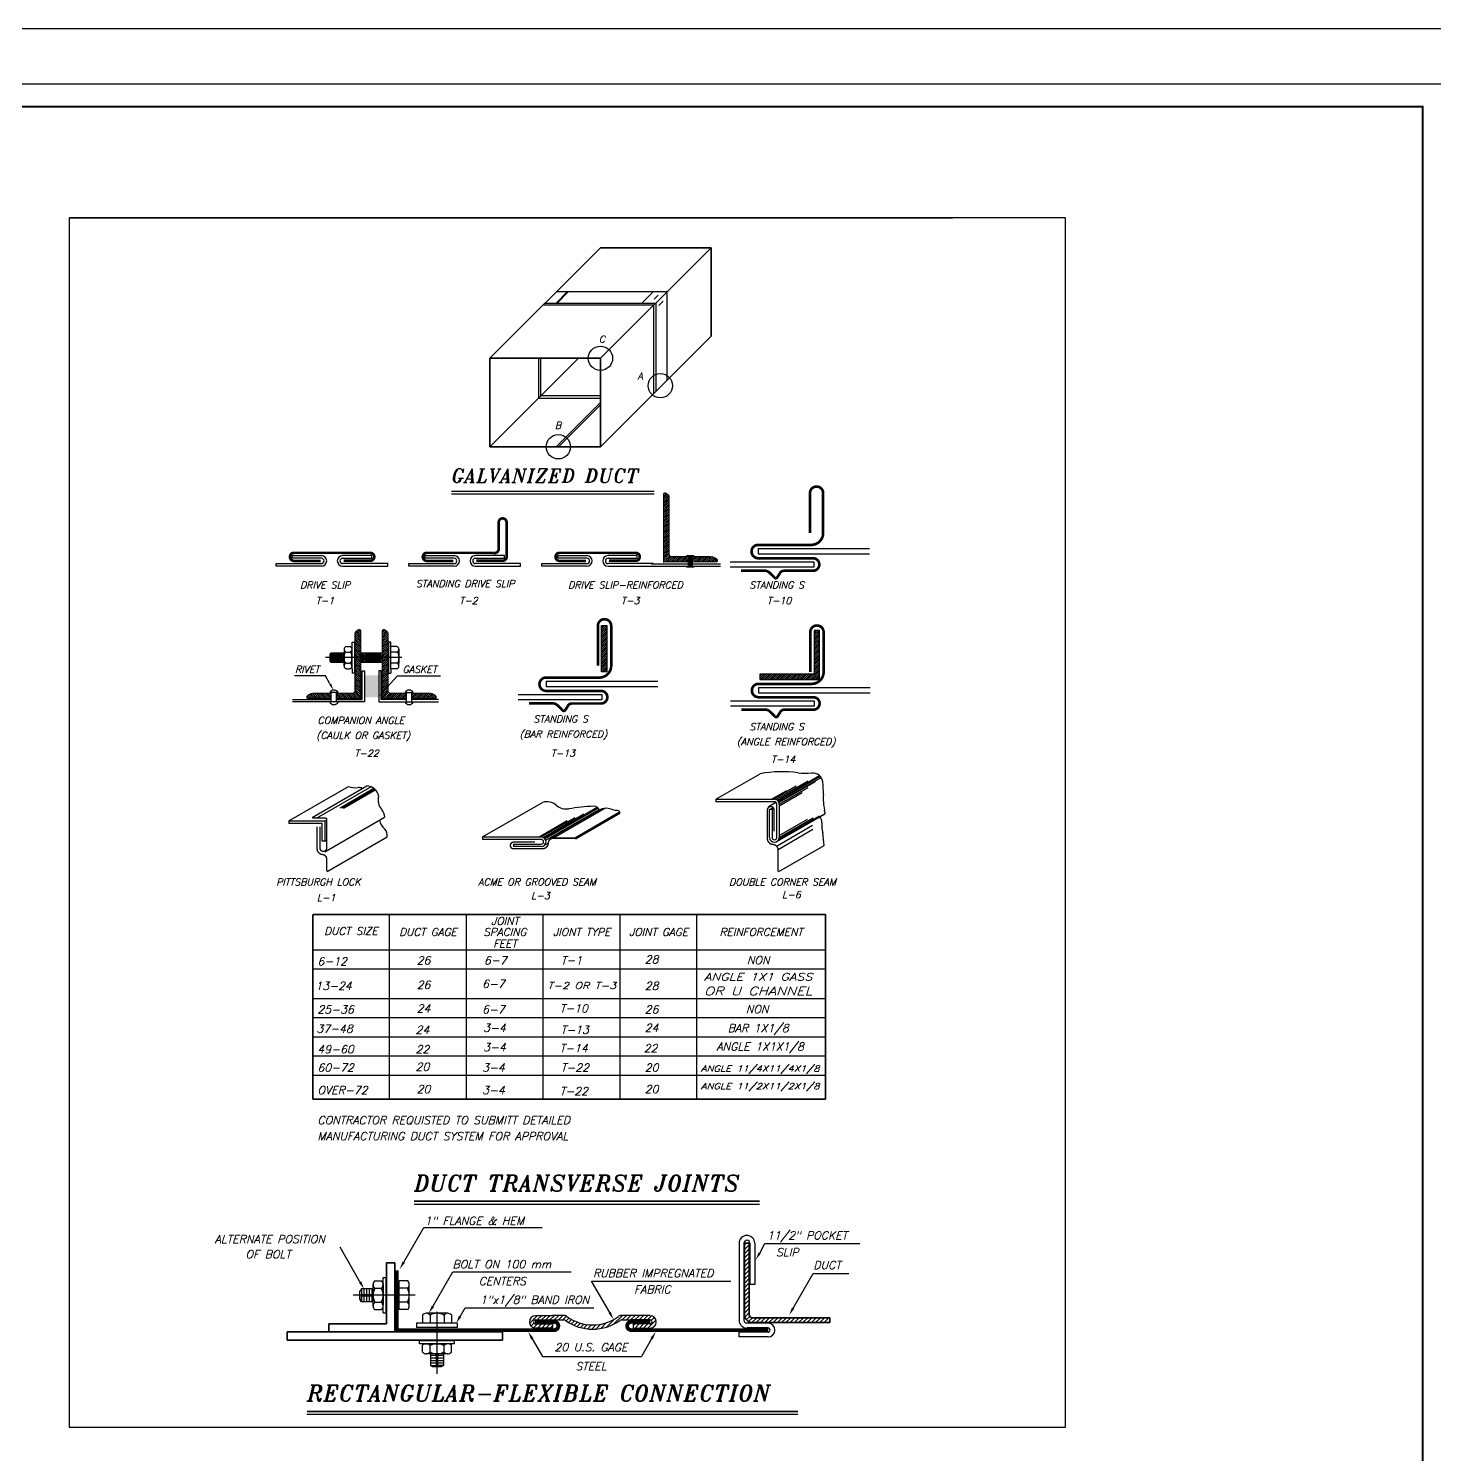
# Model space of a CAD drawing. Extents: x -730 to 2784, y 160 to 852.
# Drawn here: x -685.08 to -673.05, y 265.97 to 278.18 of the extents above; entities that cross this region are included whole.
import ezdxf
from ezdxf.enums import TextEntityAlignment as Align

# ---------------------------------------------------------------- set-up
doc = ezdxf.new("R2010")
doc.units = 0
doc.header["$MEASUREMENT"] = 0
doc.linetypes.add('CENTER', pattern=[50.8, 31.75, -6.35, 6.35, -6.35])
for name, color, linetype, lineweight in [('2', 2, 'Continuous', 25), ('3', 3, 'Continuous', 25), ('5', 5, 'Continuous', 35)]:
    doc.layers.add(name, color=color, linetype=linetype, lineweight=lineweight)
for name, color, linetype in [('CENTER', 1, 'CENTER'), ('fram', 252, 'Continuous'), ('LEADER', 4, 'Continuous'), ('M_HV_TABLE', 140, 'Continuous'), ('Text', 42, 'Continuous'), ('WALL', 4, 'Continuous')]:
    doc.layers.add(name, color=color, linetype=linetype)
doc.styles.add('ROMANC', font='italict.shx')

# ---------------------------------------------------------------- blocks, each defined once
blk = doc.blocks.new('*X235')
at = {"color": 0, "linetype": 'Continuous'}
for p, q in [((96.38, 55.28), (98.78, 57.68)), ((96.84, 54.41), (97.77, 55.35)), ((97.65, 53.9), (98.86, 55.11)), ((98.79, 56.36), (100.1, 57.68)), ((98.87, 53.8), (100.19, 55.11)), ((100.12, 56.36), (101.43, 57.68)), ((100.2, 53.8), (101.51, 55.11)), ((101.44, 56.36), (102.76, 57.68)), ((101.52, 53.8), (102.84, 55.11)), ((102.77, 56.36), (104.08, 57.68)), ((102.85, 53.8), (103.54, 54.48)), ((104.09, 56.36), (105.41, 57.68)), ((105.42, 56.36), (106.73, 57.68)), ((106.75, 56.36), (107.94, 57.56)), ((107.79, 56.08), (108.72, 57.01)), ((108.59, 55.56), (109.55, 56.51)), ((109.45, 55.09), (110.42, 56.06)), ((110.35, 54.67), (111.35, 55.67)), ((111.31, 54.3), (112.34, 55.33)), ((112.32, 53.99), (113.4, 55.07)), ((113.4, 53.74), (114.54, 54.88)), ((114.56, 53.57), (115.78, 54.79)), ((115.81, 53.49), (117.14, 54.83)), ((117.16, 53.52), (118.67, 55.03)), ((118.67, 53.71), (120.48, 55.51)), ((120.42, 54.13), (122.93, 56.63)), ((122.6, 54.99), (125.3, 57.68)), ((125.31, 56.36), (126.62, 57.68)), ((126.63, 56.36), (127.95, 57.68)), ((127.96, 56.36), (129.27, 57.68)), ((128.72, 54.47), (129.36, 55.11)), ((129.28, 56.36), (130.6, 57.68)), ((129.37, 53.8), (130.68, 55.11)), ((130.61, 56.36), (131.92, 57.68)), ((130.69, 53.8), (132.01, 55.11)), ((131.94, 56.36), (133.25, 57.68)), ((132.02, 53.8), (133.33, 55.11)), ((133.26, 56.36), (134.51, 57.61)), ((133.34, 53.8), (135.85, 56.3)), ((134.42, 56.2), (135.35, 57.13)), ((134.89, 54.01), (135.72, 54.84))]:
    blk.add_line(p, q, dxfattribs=at)
blk = doc.blocks.new('*X236')
at = {"color": 0, "linetype": 'Continuous'}
for p, q in [((151.28, 79.69), (151.88, 80.29)), ((151.28, 78.36), (152.78, 79.86)), ((151.28, 77.04), (152.78, 78.54)), ((151.28, 75.71), (152.78, 77.21)), ((151.28, 74.39), (152.78, 75.89)), ((151.28, 73.06), (152.78, 74.56)), ((151.28, 71.74), (152.78, 73.24)), ((151.28, 70.41), (152.78, 71.91)), ((151.28, 69.08), (152.78, 70.58)), ((151.28, 67.76), (152.78, 69.26)), ((151.28, 66.43), (152.78, 67.93)), ((151.28, 65.11), (152.78, 66.61)), ((151.28, 63.78), (152.78, 65.28)), ((151.28, 62.45), (152.78, 63.95)), ((151.28, 61.13), (152.78, 62.63)), ((151.28, 59.8), (152.78, 61.3)), ((151.28, 58.48), (152.78, 59.98)), ((151.39, 57.26), (152.78, 58.65)), ((151.86, 56.4), (152.93, 57.47)), ((152.6, 55.81), (153.82, 57.03)), ((153.64, 55.53), (155.14, 57.03)), ((154.97, 55.53), (156.47, 57.03)), ((156.29, 55.53), (157.79, 57.03)), ((157.62, 55.53), (159.12, 57.03)), ((158.94, 55.53), (160.44, 57.03)), ((160.27, 55.53), (161.77, 57.03)), ((161.6, 55.53), (163.1, 57.03)), ((162.92, 55.53), (164.42, 57.03)), ((164.25, 55.53), (165.75, 57.03)), ((165.57, 55.53), (167.07, 57.03)), ((166.9, 55.53), (168.4, 57.03)), ((168.23, 55.53), (169.73, 57.03)), ((169.55, 55.53), (171.05, 57.03)), ((170.88, 55.53), (172.38, 57.03)), ((172.2, 55.53), (173.7, 57.03)), ((173.53, 55.53), (175.03, 57.03)), ((174.85, 55.53), (176.35, 57.03)), ((176.18, 55.53), (177.68, 57.03)), ((177.51, 55.53), (177.93, 55.95))]:
    blk.add_line(p, q, dxfattribs=at)
blk = doc.blocks.new('*X232')
at = {"color": 0}
for p, q in [((297.7, 153.450217), (299.90987, 155.660087)), ((297.7, 152.036003), (300.758398, 155.094401)), ((297.7, 150.62179), (301.514689, 154.436478)), ((297.7, 149.207576), (301.999473, 153.507049)), ((297.7, 147.793362), (302.1, 152.193362)), ((297.7, 146.379149), (302.1, 150.779149)), ((297.701753, 154.866184), (298.883816, 156.048247)), ((297.7, 144.964935), (302.1, 149.364935)), ((297.7, 143.550722), (302.1, 147.950722)), ((297.7, 142.136508), (302.1, 146.536508)), ((297.7, 140.722295), (302.1, 145.122295)), ((297.7, 139.308081), (302.1, 143.708081)), ((297.7, 137.893867), (302.1, 142.293867)), ((297.7, 136.479654), (302.1, 140.879654)), ((297.7, 135.06544), (302.1, 139.46544)), ((297.7, 133.651227), (302.1, 138.051227)), ((297.7, 132.237013), (302.1, 136.637013)), ((297.7, 130.8228), (302.1, 135.2228)), ((297.7, 129.408586), (302.1, 133.808586)), ((297.7, 127.994373), (302.1, 132.394373)), ((297.7, 126.580159), (302.1, 130.980159)), ((297.7, 125.165945), (302.1, 129.565945)), ((297.7, 123.751732), (302.1, 128.151732)), ((297.7, 122.337518), (302.1, 126.737518)), ((297.7, 120.923305), (302.1, 125.323305)), ((297.7, 119.509091), (302.1, 123.909091)), ((297.7, 118.094878), (302.1, 122.494878)), ((297.7, 116.680664), (302.1, 121.080664)), ((297.7, 115.26645), (302.1, 119.66645)), ((297.7, 113.852237), (302.1, 118.252237)), ((297.7, 112.438023), (302.1, 116.838023)), ((297.7, 111.02381), (302.1, 115.42381)), ((297.7, 109.609596), (302.1, 114.009596)), ((297.7, 108.195383), (302.1, 112.595383)), ((297.7, 106.781169), (302.1, 111.181169)), ((297.7, 105.366956), (302.112227, 109.779183)), ((297.7, 103.952742), (302.520456, 108.773198)), ((299.161472, 104), (303.319889, 108.158417)), ((300.575685, 104), (304.575685, 108)), ((301.989899, 104), (305.989899, 108)), ((303.404112, 104), (307.404112, 108)), ((304.818326, 104), (308.818326, 108)), ((306.232539, 104), (310.232539, 108)), ((307.646753, 104), (311.646753, 108)), ((309.060967, 104), (313.060967, 108)), ((310.47518, 104), (314.47518, 108)), ((311.889394, 104), (315.389394, 107.5)), ((320, 106.453752), (321.546248, 108)), ((320, 105.039539), (322.960461, 108)), ((320.374675, 104), (324.374675, 108)), ((321.788889, 104), (325.788889, 108)), ((323.203102, 104), (327.203102, 108)), ((324.617316, 104), (328.617316, 108)), ((326.031529, 104), (330.031529, 108)), ((327.445743, 104), (331.445743, 108)), ((328.859956, 104), (332.859956, 108)), ((330.27417, 104), (334.191531, 107.917361)), ((331.688384, 104), (335.335217, 107.646833)), ((313.303607, 104), (316, 106.696393)), ((314.717821, 104), (316, 105.282179)), ((333.102597, 104), (336.338895, 107.236298)), ((334.516811, 104), (337.227323, 106.710512)), ((335.931024, 104), (338.012754, 106.08173)), ((337.329667, 103.984429), (338.462345, 105.117108))]:
    blk.add_line(p, q, dxfattribs=at)
blk = doc.blocks.new('*X234')
at = {"color": 0}
for p, q in [((325, 87.412122), (325.587878, 88)), ((325, 85.997908), (327.002092, 88)), ((325, 84.583694), (328.416306, 88)), ((325, 83.169481), (329, 87.169481)), ((325, 81.755267), (329, 85.755267)), ((325, 80.341054), (329, 84.341054)), ((325, 78.92684), (329, 82.92684)), ((325, 77.512627), (329, 81.512627)), ((325, 76.098413), (329, 80.098413)), ((325, 74.684199), (329, 78.684199)), ((325, 73.269986), (329, 77.269986)), ((325, 71.855772), (329, 75.855772)), ((325, 70.441559), (329, 74.441559)), ((325, 69.027345), (329, 73.027345)), ((325, 67.613132), (329, 71.613132)), ((325, 66.198918), (329, 70.198918)), ((325, 64.784705), (329, 68.784705)), ((325, 63.370491), (329, 67.370491)), ((325, 61.956277), (329, 65.956277)), ((325, 60.542064), (329, 64.542064)), ((284, 52.068976), (286.931024, 55)), ((284, 53.483189), (285.516811, 55)), ((284, 54.897403), (284.102597, 55)), ((284.345238, 51), (288.345238, 55)), ((285.759451, 51), (289.759451, 55)), ((287.173665, 51), (291.173665, 55)), ((288.587878, 51), (292.587878, 55)), ((290.002092, 51), (294.002092, 55)), ((291.416306, 51), (295.416306, 55)), ((292.830519, 51), (296.830519, 55)), ((294.244733, 51), (298.244733, 55)), ((295.658946, 51), (299.658946, 55)), ((297.07316, 51), (301.07316, 55)), ((298.487373, 51), (302.487373, 55)), ((299.901587, 51), (303.901587, 55)), ((301.315801, 51), (305.315801, 55)), ((302.730014, 51), (306.730014, 55)), ((304.144228, 51), (308.144228, 55)), ((305.558441, 51), (309.558441, 55)), ((306.972655, 51), (310.972655, 55)), ((308.386868, 51), (312.386868, 55)), ((309.801082, 51), (313.801082, 55)), ((311.215295, 51), (315.215295, 55)), ((312.629509, 51), (316.629509, 55)), ((314.043723, 51), (318.043723, 55)), ((315.457936, 51), (319.457936, 55)), ((316.87215, 51), (320.87215, 55)), ((318.286363, 51), (322.286363, 55)), ((319.700577, 51), (323.700577, 55)), ((321.11479, 51), (329, 58.88521)), ((322.529004, 51), (329, 57.470996)), ((323.943218, 51), (329, 56.056782)), ((325, 59.12785), (329, 63.12785)), ((325, 57.713637), (329, 61.713637)), ((325, 56.299423), (329, 60.299423)), ((325.357431, 51), (329, 54.642569)), ((326.771645, 51), (329, 53.228355)), ((328.185858, 51), (329, 51.814142))]:
    blk.add_line(p, q, dxfattribs=at)
blk = doc.blocks.new('*X233')
at = {"color": 0}
for p, q in [((194.7, 84.391342), (197.308658, 87)), ((194.7, 85.805556), (195.894444, 87)), ((194.7, 82.977129), (198.7, 86.977129)), ((194.7, 81.562915), (198.7, 85.562915)), ((194.7, 80.148701), (198.7, 84.148701)), ((194.7, 78.734488), (198.7, 82.734488)), ((194.7, 77.320274), (198.7, 81.320274)), ((194.7, 75.906061), (198.7, 79.906061)), ((194.7, 74.491847), (198.7, 78.491847)), ((194.7, 73.077634), (198.7, 77.077634)), ((194.7, 71.66342), (198.7, 75.66342)), ((194.7, 70.249207), (198.7, 74.249207)), ((194.7, 68.834993), (198.7, 72.834993)), ((194.7, 67.420779), (198.7, 71.420779)), ((194.7, 66.006566), (198.7, 70.006566)), ((194.7, 64.592352), (198.7, 68.592352)), ((194.7, 63.178139), (198.7, 67.178139)), ((194.7, 61.763925), (198.7, 65.763925)), ((194.7, 60.349712), (198.7, 64.349712)), ((194.7, 58.935498), (198.7, 62.935498)), ((194.7, 57.521284), (198.7, 61.521284)), ((194.7, 56.107071), (198.7, 60.107071)), ((194.7, 54.692857), (198.7, 58.692857)), ((194.7, 53.278644), (198.7, 57.278644)), ((194.83557, 52), (198.7, 55.86443)), ((196.249783, 52), (198.7, 54.450217)), ((197.663997, 52), (198.7, 53.036003))]:
    blk.add_line(p, q, dxfattribs=at)

msp = doc.modelspace()

# ---------------------------------------------------------------- linework, layer by layer
at = {"color": 0}
for p, q in [((-684.738, 276.553), (-684.738, 266.199)), ((-684.738, 276.553), (-677.176, 276.553)), ((-684.738, 266.199), (-677.176, 266.199)), ((-683.047, 266.199), (-677.176, 266.199))]:
    msp.add_line(p, q, dxfattribs=at)
at = {"layer": '2', "color": 0}
for p, q in [((-680.663, 275.825), (-679.716, 275.825)), ((-680.569, 275.825), (-680.474, 275.92)), ((-679.622, 275.92), (-680.569, 275.92)), ((-680.465, 275.92), (-680.56, 275.825)), ((-679.837, 275.825), (-679.743, 275.919)), ((-679.731, 275.858), (-679.696, 275.893)), ((-679.716, 275.825), (-679.716, 275.068)), ((-679.69, 275.805), (-679.654, 275.84)), ((-679.622, 275.92), (-679.622, 275.162)), ((-679.735, 275.806), (-680.682, 275.806)), ((-679.735, 275.806), (-679.735, 275.049)), ((-680.72, 275.352), (-680.72, 275.011)), ((-680.701, 275.03), (-680.701, 275.352)), ((-680.72, 275.011), (-680.19, 275.011)), ((-680.19, 275.03), (-680.701, 275.03)), ((-680.569, 274.594), (-680.19, 274.973)), ((-680.19, 274.954), (-680.55, 274.594)), ((-682.316, 272.883), (-682.316, 272.921)), ((-682.316, 272.921), (-682.296, 272.921)), ((-682.316, 272.694), (-682.316, 272.883)), ((-682.296, 272.921), (-682.296, 272.656)), ((-682.003, 272.921), (-682.003, 272.656)), ((-681.983, 272.921), (-682.003, 272.921)), ((-681.983, 272.883), (-681.983, 272.921)), ((-681.983, 272.694), (-681.983, 272.883)), ((-682.492, 272.827), (-682.492, 272.751)), ((-682.487, 272.806), (-682.487, 272.768)), ((-682.481, 272.827), (-682.481, 272.751)), ((-682.475, 272.806), (-682.475, 272.768)), ((-682.47, 272.827), (-682.47, 272.751)), ((-682.464, 272.806), (-682.464, 272.768)), ((-682.458, 272.827), (-682.458, 272.751)), ((-682.453, 272.806), (-682.453, 272.768)), ((-682.447, 272.827), (-682.447, 272.751)), ((-682.441, 272.806), (-682.441, 272.768)), ((-682.435, 272.827), (-682.435, 272.751)), ((-682.43, 272.806), (-682.43, 272.768)), ((-682.424, 272.827), (-682.424, 272.751)), ((-682.418, 272.806), (-682.418, 272.768)), ((-682.413, 272.827), (-682.413, 272.751)), ((-682.407, 272.806), (-682.407, 272.768)), ((-682.401, 272.827), (-682.401, 272.751)), ((-682.396, 272.806), (-682.396, 272.768)), ((-682.39, 272.827), (-682.39, 272.751)), ((-682.231, 272.827), (-682.231, 272.751)), ((-682.225, 272.806), (-682.225, 272.768)), ((-682.22, 272.827), (-682.22, 272.751)), ((-682.214, 272.806), (-682.214, 272.768)), ((-682.208, 272.827), (-682.208, 272.751)), ((-682.203, 272.806), (-682.203, 272.768)), ((-682.197, 272.827), (-682.197, 272.751)), ((-682.191, 272.806), (-682.191, 272.768)), ((-682.186, 272.827), (-682.186, 272.751)), ((-682.18, 272.806), (-682.18, 272.768)), ((-682.174, 272.827), (-682.174, 272.751)), ((-682.168, 272.806), (-682.168, 272.768)), ((-682.163, 272.827), (-682.163, 272.751)), ((-682.157, 272.806), (-682.157, 272.768)), ((-682.151, 272.827), (-682.151, 272.751)), ((-682.146, 272.806), (-682.146, 272.768)), ((-682.14, 272.827), (-682.14, 272.751)), ((-682.134, 272.806), (-682.134, 272.768)), ((-682.129, 272.827), (-682.129, 272.751)), ((-682.123, 272.806), (-682.123, 272.768)), ((-682.117, 272.827), (-682.117, 272.751)), ((-682.112, 272.806), (-682.112, 272.768)), ((-682.106, 272.827), (-682.106, 272.751)), ((-682.1, 272.806), (-682.1, 272.768)), ((-682.095, 272.827), (-682.095, 272.751)), ((-682.089, 272.806), (-682.089, 272.768)), ((-682.083, 272.827), (-682.083, 272.751)), ((-682.078, 272.806), (-682.078, 272.768)), ((-682.072, 272.827), (-682.072, 272.751)), ((-682.066, 272.806), (-682.066, 272.768)), ((-682.316, 272.694), (-682.316, 272.656)), ((-682.296, 272.656), (-682.316, 272.656)), ((-682.003, 272.656), (-681.983, 272.656)), ((-681.983, 272.694), (-681.983, 272.656)), ((-682.62, 271.415), (-682.155, 271.683)), ((-682.419, 271.504), (-682.131, 271.67)), ((-682.398, 271.502), (-682.121, 271.662)), ((-678.713, 271.576), (-678.516, 271.69)), ((-678.691, 271.575), (-678.413, 271.735)), ((-678.678, 271.569), (-678.315, 271.779)), ((-678.664, 271.553), (-678.301, 271.763)), ((-678.662, 271.547), (-678.35, 271.727)), ((-678.66, 271.534), (-678.413, 271.676)), ((-682.389, 271.5), (-682.117, 271.658)), ((-678.727, 271.576), (-678.594, 271.652)), ((-678.66, 271.521), (-678.463, 271.635)), ((-680.697, 271.254), (-680.407, 271.421)), ((-680.681, 271.25), (-680.332, 271.452)), ((-680.671, 271.244), (-680.217, 271.507)), ((-680.665, 271.238), (-680.21, 271.501)), ((-680.594, 271.243), (-680.15, 271.5)), ((-678.675, 271.217), (-678.267, 271.452)), ((-678.669, 271.223), (-678.267, 271.455)), ((-678.663, 271.233), (-678.314, 271.434)), ((-678.66, 271.249), (-678.369, 271.417)), ((-680.715, 271.254), (-680.474, 271.393)), ((-678.678, 271.178), (-678.374, 271.353)), ((-678.67, 271.146), (-678.371, 271.319)), ((-678.66, 271.267), (-678.419, 271.406)), ((-680.677, 271.176), (-680.637, 271.2)), ((-682.649, 270.288), (-678.265, 270.288)), ((-682.649, 270.124), (-678.265, 270.124)), ((-682.649, 269.871), (-678.265, 269.871)), ((-682.649, 269.707), (-678.265, 269.707)), ((-682.649, 269.542), (-678.265, 269.542)), ((-682.649, 269.378), (-678.265, 269.378)), ((-682.649, 269.213), (-678.265, 269.213)), ((-682.136, 267.237), (-682.136, 267.421)), ((-682.123, 267.452), (-682.064, 267.452)), ((-682.121, 267.389), (-682.066, 267.389)), ((-682.05, 267.179), (-682.05, 267.48)), ((-682.05, 267.48), (-682.025, 267.48)), ((-682.05, 267.43), (-682.05, 267.246)), ((-682.05, 267.428), (-682.05, 267.384)), ((-682.025, 267.179), (-682.025, 267.48)), ((-681.912, 267.206), (-681.912, 267.452)), ((-681.84, 267.452), (-681.912, 267.452)), ((-681.841, 267.389), (-681.912, 267.389)), ((-681.826, 267.237), (-681.826, 267.421)), ((-682.121, 267.269), (-682.066, 267.269)), ((-681.841, 267.269), (-681.912, 267.269)), ((-682.123, 267.206), (-682.064, 267.206)), ((-682.05, 267.179), (-682.025, 267.179)), ((-681.84, 267.206), (-681.912, 267.206)), ((-681.712, 267.161), (-681.712, 267.089)), ((-681.497, 267.175), (-681.681, 267.175)), ((-681.648, 267.159), (-681.648, 267.089)), ((-681.529, 267.159), (-681.529, 267.089)), ((-681.466, 267.161), (-681.466, 267.089)), ((-681.764, 267.089), (-681.764, 267.052)), ((-681.417, 267.089), (-681.764, 267.089)), ((-681.417, 267.052), (-681.764, 267.052)), ((-681.417, 267.089), (-681.417, 267.052)), ((-681.438, 266.939), (-681.739, 266.939)), ((-681.739, 266.914), (-681.739, 266.939)), ((-681.438, 266.914), (-681.739, 266.914)), ((-681.712, 266.842), (-681.712, 266.901)), ((-681.689, 266.914), (-681.505, 266.914)), ((-681.687, 266.914), (-681.644, 266.914)), ((-681.648, 266.844), (-681.648, 266.899)), ((-681.529, 266.844), (-681.529, 266.899)), ((-681.466, 266.842), (-681.466, 266.901)), ((-681.438, 266.914), (-681.438, 266.939)), ((-681.497, 266.828), (-681.681, 266.828))]:
    msp.add_line(p, q, dxfattribs=at)
at = {"layer": '2', "color": 0, "linetype": 'Continuous'}
for p, q in [((-682.236, 267.385), (-682.236, 267.274)), ((-682.214, 267.385), (-682.214, 267.274)), ((-682.192, 267.385), (-682.192, 267.274)), ((-682.17, 267.385), (-682.17, 267.274)), ((-682.148, 267.385), (-682.148, 267.274)), ((-682.225, 267.34), (-682.225, 267.319)), ((-682.203, 267.34), (-682.203, 267.319)), ((-682.181, 267.34), (-682.181, 267.319)), ((-682.159, 267.34), (-682.159, 267.319)), ((-682.137, 267.34), (-682.137, 267.319)), ((-681.644, 266.816), (-681.533, 266.816)), ((-681.644, 266.794), (-681.533, 266.794)), ((-681.599, 266.827), (-681.578, 266.827)), ((-681.599, 266.805), (-681.578, 266.805)), ((-681.599, 266.783), (-681.578, 266.783)), ((-681.644, 266.772), (-681.533, 266.772)), ((-681.644, 266.75), (-681.533, 266.75)), ((-681.644, 266.729), (-681.533, 266.729)), ((-681.599, 266.761), (-681.578, 266.761)), ((-681.599, 266.74), (-681.578, 266.74))]:
    msp.add_line(p, q, dxfattribs=at)
at = {"layer": '2', "color": 0}
for centre in [(-680.19, 275.352), (-679.677, 275.117), (-680.55, 274.594)]:
    msp.add_circle(centre, 0.104, dxfattribs=at)
for centre, radius, start, end in [((-678.701, 271.249), 0.0412, 180, 0), ((-682.095, 267.421), 0.0416, 132.4033, 231.1556), ((-682.013, 267.329), 0.123, 150.9017, 209.0983), ((-682.092, 267.421), 0.0416, 308.8444, 47.5967), ((-682.173, 267.329), 0.123, 330.9017, 29.0983), ((-681.868, 267.421), 0.0416, 308.8444, 47.5967), ((-681.949, 267.329), 0.123, 330.9017, 29.0983), ((-682.095, 267.237), 0.0416, 128.8444, 227.5967), ((-682.092, 267.237), 0.0416, 312.4033, 51.1556), ((-681.868, 267.237), 0.0416, 312.4033, 51.1556), ((-681.681, 267.133), 0.0416, 38.8444, 137.5967), ((-681.589, 267.052), 0.123, 60.9017, 119.0983), ((-681.497, 267.133), 0.0416, 42.4033, 141.1556), ((-681.681, 266.873), 0.0416, 38.8444, 137.5967), ((-681.589, 266.791), 0.123, 60.9017, 119.0983), ((-681.497, 266.873), 0.0416, 42.4033, 141.1556), ((-681.681, 266.87), 0.0416, 222.4033, 321.1556), ((-681.589, 266.951), 0.123, 240.9017, 299.0983), ((-681.497, 266.87), 0.0416, 218.8444, 317.5967)]:
    msp.add_arc(centre, radius, start, end, dxfattribs=at)
at = {"layer": '3', "color": 0}
for p, q in [((-682.828, 273.662), (-682.578, 273.662)), ((-682.828, 273.64), (-682.828, 273.662)), ((-682.578, 273.64), (-682.828, 273.64)), ((-682.147, 273.662), (-682.397, 273.662)), ((-682.397, 273.64), (-682.147, 273.64)), ((-682.147, 273.64), (-682.147, 273.662)), ((-681.692, 273.64), (-681.692, 273.662)), ((-681.692, 273.662), (-681.442, 273.662)), ((-681.442, 273.64), (-681.692, 273.64)), ((-681.011, 273.662), (-681.261, 273.662)), ((-681.261, 273.64), (-681.011, 273.64)), ((-681.011, 273.64), (-681.011, 273.662)), ((-680.556, 273.64), (-680.556, 273.662)), ((-680.556, 273.662), (-680.306, 273.662)), ((-680.306, 273.64), (-680.556, 273.64)), ((-679.875, 273.662), (-680.125, 273.662)), ((-680.125, 273.64), (-679.875, 273.64)), ((-679.875, 273.64), (-679.875, 273.662)), ((-678.84, 273.723), (-677.886, 273.723)), ((-678.84, 273.723), (-678.84, 273.678)), ((-678.84, 273.678), (-677.886, 273.678)), ((-682.965, 273.571), (-682.965, 273.594)), ((-682.965, 273.594), (-682.578, 273.594)), ((-682.578, 273.571), (-682.965, 273.571)), ((-682.01, 273.594), (-682.397, 273.594)), ((-682.397, 273.571), (-682.01, 273.571)), ((-682.01, 273.571), (-682.01, 273.594)), ((-681.829, 273.594), (-681.442, 273.594)), ((-681.829, 273.571), (-681.829, 273.594)), ((-681.442, 273.571), (-681.829, 273.571)), ((-680.874, 273.594), (-681.261, 273.594)), ((-681.261, 273.571), (-680.874, 273.571)), ((-680.874, 273.571), (-680.874, 273.594)), ((-680.693, 273.594), (-680.306, 273.594)), ((-680.693, 273.571), (-680.693, 273.594)), ((-680.306, 273.571), (-680.693, 273.571)), ((-679.738, 273.594), (-680.125, 273.594)), ((-680.125, 273.571), (-679.738, 273.571)), ((-679.753, 273.593), (-679.162, 273.593)), ((-679.162, 273.57), (-679.753, 273.57)), ((-679.079, 273.609), (-678.363, 273.609)), ((-678.363, 273.564), (-679.079, 273.564)), ((-678.363, 273.609), (-678.363, 273.564)), ((-680.181, 272.667), (-680.181, 273.064)), ((-680.181, 273.064), (-680.135, 273.064)), ((-680.135, 273.064), (-680.135, 272.667)), ((-678.315, 273.022), (-678.36, 273.022)), ((-678.36, 273.022), (-678.36, 272.647)), ((-678.315, 272.602), (-678.315, 273.022)), ((-682.362, 272.883), (-682.339, 272.883)), ((-681.937, 272.883), (-681.983, 272.883)), ((-682.498, 272.827), (-682.506, 272.819)), ((-682.506, 272.819), (-682.506, 272.758)), ((-682.506, 272.758), (-682.498, 272.751)), ((-682.498, 272.827), (-682.498, 272.751)), ((-682.384, 272.827), (-682.498, 272.827)), ((-682.384, 272.86), (-682.384, 272.789)), ((-682.384, 272.789), (-682.384, 272.836)), ((-682.384, 272.806), (-682.384, 272.768)), ((-682.384, 272.717), (-682.384, 272.789)), ((-682.384, 272.789), (-682.384, 272.741)), ((-682.362, 272.835), (-682.339, 272.835)), ((-682.317, 272.86), (-682.317, 272.789)), ((-682.317, 272.789), (-682.317, 272.836)), ((-682.317, 272.806), (-682.317, 272.768)), ((-682.317, 272.789), (-682.317, 272.741)), ((-682.317, 272.717), (-682.317, 272.789)), ((-682.061, 272.827), (-682.237, 272.827)), ((-681.937, 272.835), (-681.983, 272.835)), ((-681.915, 272.86), (-681.915, 272.789)), ((-681.915, 272.789), (-681.915, 272.836)), ((-681.915, 272.789), (-681.915, 272.741)), ((-681.915, 272.717), (-681.915, 272.789)), ((-682.498, 272.751), (-682.384, 272.751)), ((-682.362, 272.742), (-682.339, 272.742)), ((-682.362, 272.694), (-682.339, 272.694)), ((-682.239, 272.751), (-682.061, 272.751)), ((-682.229, 272.429), (-682.229, 272.675)), ((-682.229, 272.675), (-682.21, 272.675)), ((-682.21, 272.675), (-682.21, 272.41)), ((-682.068, 272.675), (-682.087, 272.675)), ((-682.087, 272.675), (-682.087, 272.41)), ((-682.068, 272.429), (-682.068, 272.675)), ((-681.937, 272.742), (-681.983, 272.742)), ((-681.937, 272.694), (-681.983, 272.694)), ((-680.135, 272.667), (-680.181, 272.667)), ((-678.826, 272.647), (-678.826, 272.602)), ((-678.36, 272.647), (-678.826, 272.647)), ((-680.655, 272.587), (-680.655, 272.542)), ((-680.655, 272.587), (-679.7, 272.587)), ((-680.655, 272.542), (-679.7, 272.542)), ((-678.837, 272.533), (-678.837, 272.488)), ((-678.837, 272.533), (-677.883, 272.533)), ((-678.826, 272.602), (-678.315, 272.602)), ((-682.826, 272.429), (-682.494, 272.429)), ((-682.494, 272.41), (-682.826, 272.41)), ((-682.436, 272.489), (-682.507, 272.489)), ((-682.436, 272.409), (-682.507, 272.409)), ((-682.494, 272.409), (-682.494, 272.489)), ((-682.449, 272.409), (-682.449, 272.489)), ((-682.449, 272.429), (-682.229, 272.429)), ((-682.21, 272.41), (-682.449, 272.41)), ((-682.087, 272.41), (-681.85, 272.41)), ((-681.85, 272.429), (-682.068, 272.429)), ((-681.863, 272.489), (-681.792, 272.489)), ((-681.863, 272.409), (-681.792, 272.409)), ((-681.85, 272.409), (-681.85, 272.489)), ((-681.805, 272.409), (-681.805, 272.489)), ((-681.576, 272.429), (-681.805, 272.429)), ((-681.805, 272.41), (-681.576, 272.41)), ((-680.893, 272.474), (-680.177, 272.474)), ((-680.177, 272.428), (-680.893, 272.428)), ((-680.177, 272.474), (-680.177, 272.428)), ((-679.076, 272.42), (-678.36, 272.42)), ((-678.837, 272.488), (-677.883, 272.488)), ((-678.36, 272.42), (-678.36, 272.374)), ((-678.36, 272.374), (-679.076, 272.374)), ((-679.203, 271.576), (-678.823, 271.795)), ((-682.857, 271.39), (-682.345, 271.685)), ((-682.657, 271.421), (-682.19, 271.69)), ((-678.672, 271.564), (-678.309, 271.773)), ((-681.199, 271.254), (-680.687, 271.549)), ((-679.203, 271.576), (-678.701, 271.576)), ((-679.203, 271.576), (-679.203, 271.576)), ((-679.203, 271.576), (-679.203, 271.554)), ((-678.701, 271.554), (-679.203, 271.554)), ((-678.751, 271.514), (-678.688, 271.55)), ((-682.549, 271.126), (-682.037, 271.422)), ((-680.658, 271.225), (-680.201, 271.489)), ((-680.626, 271.236), (-680.176, 271.496)), ((-680.405, 271.249), (-680.026, 271.468)), ((-680.405, 271.237), (-680.025, 271.457)), ((-678.742, 271.487), (-678.712, 271.504)), ((-678.742, 271.249), (-678.742, 271.487)), ((-678.721, 271.487), (-678.742, 271.487)), ((-678.721, 271.487), (-678.706, 271.495)), ((-678.721, 271.487), (-678.721, 271.249)), ((-678.681, 271.249), (-678.681, 271.535)), ((-678.66, 271.535), (-678.66, 271.249)), ((-682.857, 271.39), (-682.55, 271.39)), ((-682.857, 271.39), (-682.857, 271.368)), ((-682.571, 271.368), (-682.857, 271.368)), ((-682.571, 271.216), (-682.571, 271.368)), ((-682.55, 271.39), (-682.533, 271.399)), ((-682.55, 271.39), (-682.55, 271.216)), ((-682.55, 271.216), (-682.571, 271.216)), ((-682.55, 271.216), (-682.533, 271.225)), ((-682.55, 271.216), (-682.55, 271.216)), ((-682.55, 271.216), (-682.55, 271.216)), ((-682.529, 270.958), (-682.016, 271.254)), ((-681.199, 271.254), (-680.697, 271.254)), ((-681.199, 271.254), (-681.199, 271.232)), ((-680.697, 271.232), (-681.199, 271.232)), ((-680.935, 271.192), (-680.697, 271.192)), ((-680.935, 271.192), (-680.935, 271.171)), ((-680.697, 271.171), (-680.935, 271.171)), ((-678.664, 270.957), (-678.276, 271.181)), ((-681.995, 269.009), (-681.995, 270.59)), ((-681.337, 269.009), (-681.337, 270.59)), ((-680.679, 269.009), (-680.679, 270.59)), ((-680.022, 269.009), (-680.022, 270.59)), ((-679.364, 269.009), (-679.364, 270.59)), ((-679.004, 267.774), (-679.004, 267.116)), ((-678.963, 267.774), (-678.963, 267.116)), ((-678.911, 267.774), (-678.911, 267.42)), ((-678.87, 267.774), (-678.87, 267.42)), ((-680.745, 267.155), (-680.601, 267.155)), ((-679.766, 267.155), (-679.911, 267.155)), ((-680.745, 267.119), (-680.581, 267.119)), ((-680.745, 267.084), (-680.601, 267.084)), ((-680.601, 267.048), (-680.745, 267.048)), ((-680.601, 267.084), (-680.601, 267.048)), ((-679.766, 267.119), (-679.931, 267.119)), ((-679.911, 267.084), (-679.911, 267.048)), ((-679.766, 267.084), (-679.911, 267.084)), ((-679.911, 267.048), (-679.766, 267.048))]:
    msp.add_line(p, q, dxfattribs=at)
at = {"layer": '3', "color": 0, "linetype": 'Continuous'}
for p, q in [((-682.236, 267.385), (-682.248, 267.364)), ((-682.236, 267.385), (-682.236, 267.329)), ((-682.136, 267.385), (-682.236, 267.385)), ((-678.87, 267.42), (-678.911, 267.42)), ((-682.248, 267.295), (-682.248, 267.364)), ((-682.236, 267.274), (-682.248, 267.295)), ((-682.236, 267.274), (-682.236, 267.329)), ((-682.136, 267.274), (-682.236, 267.274)), ((-680.493, 267.155), (-680.601, 267.155)), ((-679.911, 267.155), (-680.019, 267.155)), ((-680.581, 267.119), (-680.504, 267.119)), ((-680.008, 267.119), (-679.931, 267.119)), ((-678.756, 267.09), (-678.937, 267.09)), ((-678.756, 267.049), (-678.937, 267.049)), ((-678.756, 267.013), (-679.004, 267.013)), ((-679.004, 266.972), (-679.004, 267.013)), ((-678.756, 266.972), (-679.004, 266.972)), ((-681.644, 266.828), (-681.644, 266.729)), ((-681.533, 266.828), (-681.533, 266.729)), ((-681.644, 266.729), (-681.589, 266.729)), ((-681.644, 266.729), (-681.623, 266.716)), ((-681.554, 266.716), (-681.623, 266.716)), ((-681.533, 266.729), (-681.589, 266.729)), ((-681.533, 266.729), (-681.554, 266.716))]:
    msp.add_line(p, q, dxfattribs=at)
at = {"layer": '3', "color": 0, "const_width": 0.0329}
for points in [[(-681.933, 267.544), (-681.933, 267.031), (-680.585, 267.031)], [(-680.749, 267.101), (-680.749, 267.101), (-680.585, 267.101)], [(-678.754, 267.031), (-679.927, 267.031)], [(-679.762, 267.102), (-679.762, 267.102), (-679.926, 267.102)]]:
    msp.add_lwpolyline(points, dxfattribs=at)
for points in [[(-680.586, 267.031, 1), (-680.586, 267.102)], [(-679.926, 267.031, -1), (-679.926, 267.102)]]:
    msp.add_lwpolyline(points, format="xyb", dxfattribs=at)
at = {"layer": '3', "color": 0}
for centre, radius, start, end in [((-682.578, 273.617), 0.0454, 270, 90), ((-682.578, 273.617), 0.0227, 270, 90), ((-682.397, 273.617), 0.0454, 90, 270), ((-682.397, 273.617), 0.0227, 90, 270), ((-681.442, 273.617), 0.0454, 270, 90), ((-681.442, 273.617), 0.0227, 270, 90), ((-681.261, 273.617), 0.0454, 90, 270), ((-681.261, 273.617), 0.0227, 90, 270), ((-680.306, 273.617), 0.0454, 270, 90), ((-680.306, 273.617), 0.0227, 270, 90), ((-680.125, 273.617), 0.0454, 90, 270), ((-680.125, 273.617), 0.0227, 90, 270), ((-682.362, 272.86), 0.0227, 90, 180), ((-682.339, 272.86), 0.0227, 0, 90), ((-681.937, 272.86), 0.0227, 0, 90), ((-682.312, 272.796), 0.0728, 145.3961, 186.0693), ((-682.312, 272.781), 0.0728, 173.9307, 214.6039), ((-682.362, 272.858), 0.0227, 180, 270), ((-682.339, 272.858), 0.0227, 270, 0), ((-682.389, 272.796), 0.0728, 353.9307, 34.6039), ((-682.389, 272.781), 0.0728, 325.3961, 6.0693), ((-681.937, 272.858), 0.0227, 270, 0), ((-681.987, 272.796), 0.0728, 353.9307, 34.6039), ((-681.987, 272.781), 0.0728, 325.3961, 6.0693), ((-682.362, 272.719), 0.0227, 90, 180), ((-682.362, 272.717), 0.0227, 180, 270), ((-682.339, 272.719), 0.0227, 0, 90), ((-682.339, 272.717), 0.0227, 270, 0), ((-681.937, 272.719), 0.0227, 0, 90), ((-681.937, 272.717), 0.0227, 270, 0), ((-682.471, 272.472), 0.0394, 25.8455, 154.1545), ((-682.471, 272.426), 0.0394, 205.8455, 334.1545), ((-681.827, 272.472), 0.0394, 25.8455, 154.1545), ((-681.827, 272.426), 0.0394, 205.8455, 334.1545), ((-678.634, 270.747), 1.065, 82.6633, 100.2179), ((-678.431, 272.326), 0.527, 262.6633, 275.3625), ((-678.374, 271.714), 0.0869, 6.7635, 95.3625), ((-682.28, 271.882), 0.207, 251.5824, 273.8856), ((-682.259, 271.586), 0.0897, 68.4951, 93.8856), ((-682.193, 271.585), 0.106, 8.2644, 88.4389), ((-679.151, 271.622), 0.869, 359.6004, 6.7635), ((-681.979, 271.568), 0.114, 163.6271, 222.8712), ((-680.649, 271.433), 0.122, 48.7327, 107.9501), ((-678.701, 271.535), 0.0412, 0, 90), ((-678.701, 271.535), 0.0199, 0, 90), ((-677.818, 271.578), 0.465, 175.2546, 191.6866), ((-682.133, 271.424), 0.0962, 358.4719, 42.8712), ((-680.483, 271.622), 0.129, 228.7327, 279.7851), ((-680.193, 269.938), 1.579, 92.07, 99.7851), ((-680.248, 271.463), 0.0534, 21.0192, 92.07), ((-680.144, 271.376), 0.123, 72.9617, 104.9327), ((-679.998, 271.853), 0.375, 252.9617, 262.4155), ((-680.052, 271.449), 0.0322, 36.1146, 82.4155), ((-680.099, 271.458), 0.0736, 359.1877, 8.0833), ((-678.363, 271.379), 0.068, 356.5646, 42.8206), ((-678.441, 271.433), 0.175, 6.1586, 16.6706), ((-681.949, 271.42), 0.133, 189.924, 228.8617), ((-682.08, 271.27), 0.0659, 345.7315, 48.8617), ((-678.011, 271.358), 0.285, 176.5646, 194.0716), ((-680.697, 271.212), 0.0412, 270, 90), ((-680.697, 271.212), 0.0199, 270, 90), ((-678.701, 271.249), 0.0199, 180, 0), ((-688.12, 270.173), 9.896, 5.8458, 6.4729)]:
    msp.add_arc(centre, radius, start, end, dxfattribs=at)
at = {"layer": '3', "color": 0, "linetype": 'Continuous'}
for centre, radius, start, end in [((-678.937, 267.774), 0.0671, 0, 180), ((-678.937, 267.774), 0.026, 0, 180), ((-680.745, 267.101), 0.0532, 90, 270), ((-680.493, 267.127), 0.0274, 53.1034, 90), ((-680.256, 267.443), 0.368, 233.1034, 306.8966), ((-680.019, 267.127), 0.0274, 90, 126.8966), ((-679.766, 267.101), 0.0532, 270, 90), ((-680.745, 267.101), 0.0172, 90, 270), ((-680.504, 267.091), 0.0274, 54.8034, 90), ((-680.256, 267.443), 0.404, 234.8034, 305.1966), ((-680.008, 267.091), 0.0274, 90, 125.1966), ((-679.766, 267.101), 0.0172, 270, 90), ((-678.937, 267.116), 0.0671, 180, 270), ((-678.937, 267.116), 0.026, 180, 270), ((-678.756, 267.031), 0.0589, 270, 90), ((-678.756, 267.031), 0.0178, 270, 90)]:
    msp.add_arc(centre, radius, start, end, dxfattribs=at)
at = {"layer": '5', "color": 0}
for p, q in [((-681.137, 275.352), (-680.19, 276.298)), ((-680.19, 276.298), (-679.243, 276.298)), ((-680.19, 275.352), (-679.243, 276.298)), ((-679.243, 275.541), (-679.243, 276.298)), ((-680.19, 274.594), (-679.243, 275.541)), ((-681.137, 274.594), (-680.379, 275.352)), ((-681.137, 275.352), (-681.137, 274.594)), ((-680.19, 275.352), (-681.137, 275.352)), ((-680.19, 274.594), (-680.19, 275.352)), ((-681.137, 274.594), (-680.19, 274.594)), ((-682.652, 269.009), (-682.652, 270.59)), ((-682.649, 270.59), (-678.265, 270.59)), ((-678.265, 270.59), (-678.265, 269.009)), ((-678.265, 269.009), (-682.652, 269.009)), ((-678.957, 267.774), (-678.957, 267.163)), ((-678.916, 267.774), (-678.916, 267.163)), ((-682.021, 267.607), (-681.982, 267.607)), ((-682.021, 267.086), (-682.021, 267.607)), ((-681.982, 267.607), (-681.949, 267.607)), ((-681.949, 267.607), (-681.949, 267.015)), ((-682.514, 267.086), (-682.021, 267.086)), ((-678.227, 267.137), (-678.227, 267.096)), ((-681.029, 267.015), (-682.87, 267.015)), ((-682.87, 267.015), (-682.87, 266.944)), ((-682.87, 266.944), (-681.029, 266.944)), ((-681.029, 266.944), (-681.029, 267.015))]:
    msp.add_line(p, q, dxfattribs=at)
at = {"layer": '5', "color": 0, "linetype": 'Continuous'}
for p, q in [((-678.916, 267.774), (-678.957, 267.774)), ((-682.514, 267.086), (-682.514, 267.015)), ((-678.227, 267.137), (-678.89, 267.137)), ((-678.227, 267.096), (-678.89, 267.096))]:
    msp.add_line(p, q, dxfattribs=at)
at = {"layer": '5', "color": 0}
for points, const_width in [([(-678.397, 273.856), (-678.397, 274.197, -1), (-678.284, 274.197), (-678.284, 273.856, -0.414214), (-678.386, 273.754), (-678.84, 273.754, 1), (-678.84, 273.64), (-678.371, 273.64, -1), (-678.371, 273.532)], 0.0227), ([(-679.651, 273.601), (-679.651, 274.185, -0.618034), (-679.628, 274.196, 5.027339)], 0.00909), ([(-679.601, 274.159), (-679.601, 273.676, 0.414214), (-679.578, 273.653), (-679.249, 273.653, -0.192582), (-679.192, 273.63, -0.739451), (-679.203, 273.608), (-679.65, 273.608)], 0.00909), ([(-679.628, 274.196), (-679.614, 274.187, -0.274216), (-679.601, 274.159)], 0.00909), ([(-680.993, 273.652), (-680.993, 273.947, 1), (-681.061, 273.947), (-681.061, 273.72, -0.5), (-681.106, 273.686), (-681.242, 273.686)], 0.0227), ([(-682.389, 273.618), (-682.16, 273.618, 1), (-682.16, 273.686), (-682.813, 273.686, 1), (-682.813, 273.617), (-682.585, 273.617)], 0.0227), ([(-681.22, 273.686), (-681.676, 273.686, 1), (-681.676, 273.617), (-681.449, 273.617)], 0.0227), ([(-681.253, 273.618), (-681.027, 273.618, 1)], 0.0227), ([(-681.027, 273.618, 0.414214), (-680.993, 273.652)], 0.0227), ([(-680.117, 273.618), (-679.888, 273.618, 1), (-679.888, 273.686), (-680.54, 273.686, 1), (-680.54, 273.617), (-680.313, 273.617)], 0.0227), ([(-678.371, 273.532), (-678.621, 273.532, 0.302776), (-678.655, 273.509), (-678.678, 273.475, -0.535184), (-678.701, 273.475), (-678.743, 273.516, 0.190718), (-678.784, 273.533), (-678.988, 273.533)], 0.0227), ([(-680.212, 272.72), (-680.212, 273.061, -1), (-680.098, 273.061), (-680.098, 272.72, -0.414214), (-680.2, 272.618), (-680.655, 272.618, 1), (-680.655, 272.504), (-680.185, 272.504, -1), (-680.185, 272.396)], 0.0227), ([(-682.264, 273.027), (-682.277, 273.018, 0.274216), (-682.291, 272.989)], 0.00909), ([(-682.241, 272.432), (-682.241, 273.015, 0.618034), (-682.264, 273.027, -5.027339)], 0.00909), ([(-682.058, 272.432), (-682.058, 273.015, -0.618034), (-682.036, 273.027, 5.027339)], 0.00909), ([(-682.036, 273.027), (-682.022, 273.018, -0.274216), (-682.008, 272.989)], 0.00909), ([(-678.394, 272.666), (-678.394, 273.007, -1), (-678.28, 273.007), (-678.28, 272.666, -0.414214), (-678.383, 272.564), (-678.837, 272.564, 1), (-678.837, 272.45), (-678.368, 272.45, -1), (-678.368, 272.343)], 0.0227), ([(-682.291, 272.989), (-682.291, 272.507, -0.414214), (-682.314, 272.484), (-682.449, 272.484, 0.192582)], 0.00909), ([(-682.008, 272.989), (-682.008, 272.507, 0.414214), (-681.986, 272.484), (-681.85, 272.484, -0.192582)], 0.00909), ([(-682.494, 272.484), (-682.643, 272.484, 0.192582), (-682.7, 272.461, 0.739451), (-682.688, 272.438), (-682.494, 272.438)], 0.00909), ([(-681.805, 272.484), (-681.656, 272.484, -0.192582), (-681.599, 272.461, -0.739451), (-681.611, 272.438), (-681.805, 272.438)], 0.00909), ([(-680.185, 272.396), (-680.435, 272.396, 0.302776), (-680.469, 272.374), (-680.492, 272.339, -0.535184), (-680.515, 272.339), (-680.557, 272.38, 0.190718), (-680.598, 272.397), (-680.802, 272.397)], 0.0227), ([(-678.368, 272.343), (-678.618, 272.343, 0.302776), (-678.652, 272.32), (-678.675, 272.286, -0.535184), (-678.697, 272.286), (-678.739, 272.327, 0.190718), (-678.78, 272.344), (-678.985, 272.344)], 0.0227), ([(-682.657, 271.415), (-682.544, 271.415, -0.414214)], 0.0118), ([(-682.544, 271.415, -0.414214), (-682.533, 271.404, -1.6254)], 0.0118), ([(-678.761, 271.239), (-678.761, 271.485, -1), (-678.704, 271.485)], 0.0118), ([(-682.615, 271.341), (-682.615, 271.153, 0.393077), (-682.569, 271.103, -0.19787)], 0.0118), ([(-682.533, 271.404), (-682.533, 271.158, -1), (-682.59, 271.158)], 0.0118), ([(-680.687, 271.152), (-680.933, 271.152, -1), (-680.933, 271.209)], 0.0118), ([(-680.687, 271.152), (-680.687, 271.152, 0.393077), (-680.637, 271.199, -0.70508)], 0.0118), ([(-680.637, 271.199, -0.389553), (-680.594, 271.243, 0.488535)], 0.0118), ([(-678.761, 271.239), (-678.761, 271.239, 0.393077), (-678.715, 271.189, -0.70508)], 0.0118), ([(-678.715, 271.189, -0.389553), (-678.67, 271.146, 0.488535)], 0.0118), ([(-682.569, 271.103, -0.437352), (-682.534, 271.06, 0.548478)], 0.0118)]:
    msp.add_lwpolyline(points, format="xyb", dxfattribs=dict(at, const_width=const_width))
for points, const_width in [([(-682.449, 272.438), (-682.242, 272.438)], 0.00909), ([(-681.85, 272.438), (-682.057, 272.438)], 0.00909), ([(-678.704, 271.485), (-678.704, 271.302)], 0.0118), ([(-682.59, 271.158), (-682.59, 271.341)], 0.0118), ([(-680.933, 271.209), (-680.75, 271.209)], 0.0118), ([(-680.594, 271.243), (-680.405, 271.243)], 0.0118), ([(-682.534, 271.06), (-682.534, 270.958)], 0.0118), ([(-678.67, 271.146), (-678.67, 270.957)], 0.0118)]:
    msp.add_lwpolyline(points, dxfattribs=dict(at, const_width=const_width))
at = {"layer": '5', "color": 0, "linetype": 'Continuous'}
for radius in [0.0671, 0.026]:
    msp.add_arc((-678.89, 267.163), radius, 180, 270, dxfattribs=at)
at = {"layer": '5', "color": 0}
for points in [[(-679.454, 273.668), (-679.386, 273.668), (-679.454, 273.647), (-679.386, 273.647)], [(-679.443, 273.647), (-679.397, 273.647), (-679.443, 273.57), (-679.397, 273.57)], [(-679.454, 273.57), (-679.386, 273.57), (-679.454, 273.559), (-679.386, 273.559)], [(-682.21, 272.637), (-682.087, 272.637), (-682.21, 272.448), (-682.087, 272.448)]]:
    msp.add_solid(points, dxfattribs=at)
at = {"layer": 'CENTER', "color": 0}
msp.add_line((-681.889, 272.789), (-682.543, 272.789), dxfattribs=at)
at = {"layer": 'CENTER', "color": 0, "linetype": 'Continuous'}
for p, q in [((-681.777, 267.329), (-682.307, 267.329)), ((-681.589, 267.187), (-681.589, 266.657))]:
    msp.add_line(p, q, dxfattribs=at)
at = {"layer": 'fram'}
msp.add_line((-665.384, 277.698), (-729.43, 277.698), dxfattribs=at)
for points in [[(-729.907, 278.175), (-664.907, 278.175), (-664.907, 240.175), (-729.907, 240.175)], [(-672.961, 277.698), (-729.43, 277.698), (-729.43, 240.652), (-672.961, 240.652)]]:
    msp.add_lwpolyline(points, close=True, dxfattribs=at)
at = {"layer": 'LEADER', "color": 0, "linetype": 'Continuous'}
for p, q in [((-681.874, 267.612), (-681.703, 267.909)), ((-681.703, 267.909), (-680.688, 267.909)), ((-678.827, 267.691), (-678.782, 267.771)), ((-678.782, 267.771), (-677.971, 267.771)), ((-682.248, 267.444), (-682.419, 267.741)), ((-681.625, 267.234), (-681.453, 267.531)), ((-681.453, 267.531), (-680.442, 267.531)), ((-678.541, 267.219), (-678.37, 267.515)), ((-678.37, 267.515), (-678.064, 267.515)), ((-680.111, 267.181), (-680.267, 267.451)), ((-680.267, 267.451), (-679.075, 267.451)), ((-681.391, 267.148), (-681.348, 267.222)), ((-681.348, 267.222), (-680.246, 267.222)), ((-680.774, 266.957), (-680.687, 266.806)), ((-679.752, 266.957), (-679.839, 266.806)), ((-680.687, 266.806), (-679.839, 266.806))]:
    msp.add_line(p, q, dxfattribs=at)
for points in [[(-678.837, 267.696), (-678.818, 267.685), (-678.862, 267.631)], [(-681.884, 267.618), (-681.864, 267.607), (-681.908, 267.553)], [(-682.238, 267.45), (-682.258, 267.438), (-682.214, 267.385)], [(-681.634, 267.24), (-681.615, 267.228), (-681.659, 267.175)], [(-681.401, 267.154), (-681.381, 267.142), (-681.425, 267.089)], [(-680.102, 267.187), (-680.121, 267.175), (-680.077, 267.122)], [(-678.551, 267.224), (-678.531, 267.213), (-678.575, 267.159)], [(-680.784, 266.951), (-680.764, 266.963), (-680.808, 267.016)], [(-679.742, 266.951), (-679.762, 266.963), (-679.717, 267.016)]]:
    msp.add_solid(points, dxfattribs=at)
at = {"layer": 'M_HV_TABLE', "color": 7, "ltscale": 50}
msp.add_lwpolyline([(-684.738, 266.199), (-676.209, 266.199), (-676.209, 276.553), (-684.738, 276.553)], close=True, dxfattribs=at)
at = {"layer": 'Text', "color": 0}
for p, q in [((-682.544, 272.632), (-682.809, 272.632)), ((-682.505, 272.563), (-682.544, 272.632)), ((-682.047, 272.501), (-681.928, 272.632)), ((-681.928, 272.632), (-681.56, 272.632))]:
    msp.add_line(p, q, dxfattribs=at)
for points, const_width in [([(-679.73, 274.213), (-681.465, 274.213)], 0.0118), ([(-678.828, 268.134), (-681.785, 268.134)], 0.0137), ([(-678.5, 266.335), (-682.702, 266.335)], 0.0137)]:
    msp.add_lwpolyline(points, dxfattribs=dict(at, const_width=const_width))
for points in [[(-679.73, 274.189), (-681.465, 274.189)], [(-678.828, 268.107), (-681.785, 268.107)], [(-678.5, 266.308), (-682.702, 266.308)]]:
    msp.add_lwpolyline(points, dxfattribs=at)
for points in [[(-682.496, 272.568), (-682.513, 272.558), (-682.475, 272.511)], [(-682.04, 272.495), (-682.054, 272.508), (-682.087, 272.458)]]:
    msp.add_solid(points, dxfattribs=at)
at = {"layer": 'WALL', "linetype": 'Continuous'}
msp.add_lwpolyline([(-673.153, 277.506, 0.0192, 0.0192, 0), (-729.238, 277.506, 0.0192, 0.0192, 0), (-729.238, 240.844, 0.0192, 0.0192, 0), (-673.153, 240.844, 0.0192, 0.0192, 0)], format="xyseb", close=True, dxfattribs=at)

# ---------------------------------------------------------------- block references
at = {"layer": '2', "color": 0, "yscale": 0.01136092039007508}
for name, p, xscale, zscale in [('*X232', (-683.033, 272.426), 0.01136092039018877, 0.01136092038999361), ('*X232', (-678.859, 271.257), -0.01136092039018877, 0.01136092034827298), ('*X232', (-685.44, 271.257), 0.01136092039018877, 0.01136092038999361), ('*X234', (-682.052, 272.022), 0.01136092039018877, 0.01136092038999361)]:
    msp.add_blockref(name, p, dxfattribs=dict(at, xscale=xscale, zscale=zscale))
at = {"layer": '2', "color": 0, "linetype": 'Continuous', "xscale": 0.02739934461146731, "yscale": 0.02739934461135363, "zscale": 0.02739934461125549}
msp.add_blockref('*X236', (-683.103, 265.574), dxfattribs=at)
at = {"layer": '3', "color": 0, "xscale": 0.01136092039018877, "yscale": 0.01136092039007508, "zscale": 0.01136092038999361}
msp.add_blockref('*X233', (-682.393, 272.076), dxfattribs=at)
at = {"layer": '3', "color": 0, "linetype": 'Continuous', "xscale": 0.02739934461146731, "yscale": 0.02739934461135363, "zscale": 0.02739934461125549}
msp.add_blockref('*X235', (-683.438, 265.574), dxfattribs=at)

# ---------------------------------------------------------------- texts
at = {"layer": 'Text', "color": 0, "style": 'ROMANC'}
for s, height, p in [('C', 0.0592, (-680.204, 275.486)), ('A', 0.0592, (-679.874, 275.171)), ('B', 0.0592, (-680.58, 274.748)), ('GALVANIZED DUCT', 0.11834, (-681.465, 274.287)), ('DRIVE SLIP', 0.0592, (-682.761, 273.381)), ('STANDING DRIVE SLIP', 0.05917, (-681.77, 273.392)), ('DRIVE SLIP-REINFORCED', 0.05917, (-680.467, 273.381)), ('STANDING S', 0.0592, (-678.915, 273.381)), ('T-1', 0.0592, (-682.626, 273.246)), ('T-2', 0.0592, (-681.398, 273.246)), ('T-3', 0.0592, (-680.014, 273.246)), ('T-10', 0.0592, (-678.764, 273.246)), ('RIVET', 0.0592, (-682.804, 272.659)), ('GASKET', 0.0592, (-681.883, 272.659)), ('COMPANION ANGLE', 0.05917, (-682.611, 272.222)), ('STANDING S', 0.0592, (-680.764, 272.233)), ('(CAULK OR GASKET)', 0.05917, (-682.622, 272.093)), ('(BAR REINFORCED)', 0.05917, (-680.882, 272.104)), ('STANDING S', 0.0592, (-678.915, 272.169)), ('(ANGLE REINFORCED)', 0.05917, (-679.023, 272.039)), ('T-22', 0.0592, (-682.295, 271.941)), ('T-13', 0.0592, (-680.615, 271.941)), ('T-14', 0.0592, (-678.73, 271.888)), ('PITTSBURGH LOCK', 0.05917, (-682.965, 270.839)), ('ACME OR GROOVED SEAM', 0.05917, (-681.237, 270.839)), ('DOUBLE CORNER SEAM', 0.05917, (-679.089, 270.839)), ('L-1', 0.0592, (-682.617, 270.704)), ('L-3', 0.0592, (-680.784, 270.722)), ('L-6', 0.0592, (-678.636, 270.729)), ('6-12', 0.0685, (-682.612, 270.154)), ('26', 0.0685, (-681.763, 270.162)), ('6-7', 0.0685, (-681.187, 270.162)), ('T-1', 0.0685, (-680.529, 270.162)), ('28', 0.0685, (-679.811, 270.171)), ('13-24', 0.0685, (-682.63, 269.944)), ('26', 0.0685, (-681.763, 269.953)), ('6-7', 0.0685, (-681.203, 269.961)), ('28', 0.0685, (-679.811, 269.944)), ('25-36', 0.0685, (-682.612, 269.742)), ('24', 0.0685, (-681.763, 269.751)), ('6-7', 0.0685, (-681.203, 269.742)), ('T-10', 0.0685, (-680.538, 269.751)), ('26', 0.0685, (-679.811, 269.742)), ('37-48', 0.0685, (-682.621, 269.577)), ('24', 0.0685, (-681.772, 269.568)), ('3-4', 0.0685, (-681.194, 269.585)), ('T-13', 0.0685, (-680.53, 269.568)), ('24', 0.0685, (-679.811, 269.585)), ('49-60', 0.0685, (-682.613, 269.401)), ('22', 0.0685, (-681.772, 269.401)), ('3-4', 0.0685, (-681.194, 269.418)), ('T-14', 0.0685, (-680.539, 269.41)), ('22', 0.0685, (-679.82, 269.41)), ('60-72', 0.0685, (-682.612, 269.244)), ('20', 0.0685, (-681.772, 269.252)), ('3-4', 0.0685, (-681.203, 269.244)), ('T-22', 0.0685, (-680.529, 269.244)), ('20', 0.0685, (-679.811, 269.244)), ('OVER-72', 0.0685, (-682.612, 269.051)), ('20', 0.0685, (-681.763, 269.06)), ('3-4', 0.0685, (-681.203, 269.051)), ('T-22', 0.0685, (-680.538, 269.042)), ('20', 0.0685, (-679.811, 269.06)), ('CONTRACTOR REQUISTED TO SUBMITT DETAILED', 0.0685, (-682.612, 268.794)), ('MANUFACTURING DUCT SYSTEM FOR APPROVAL', 0.0685, (-682.612, 268.657)), ('DUCT TRANSVERSE JOINTS', 0.137, (-681.785, 268.221)), ('RECTANGULAR-FLEXIBLE CONNECTION', 0.137, (-682.702, 266.422))]:
    msp.add_text(s, height=height, dxfattribs=at).set_placement(p)
for s, height, p in [('JOINT', 0.0658, (-681.008, 270.534)), ('DUCT SIZE', 0.0658, (-682.325, 270.447)), ('DUCT GAGE', 0.0658, (-681.666, 270.439)), ('SPACING', 0.0658, (-681.008, 270.439)), ('JIONT TYPE', 0.0658, (-680.351, 270.439)), ('JOINT GAGE', 0.0658, (-679.693, 270.439)), ('REINFORCEMENT', 0.06576, (-678.815, 270.439)), ('FEET', 0.0658, (-681.008, 270.34)), ('NON', 0.0685, (-678.84, 270.198)), ('NON', 0.0685, (-678.849, 269.778)), ('BAR 1X1/8', 0.0685, (-678.84, 269.612)), ('ANGLE 1X1X1/8', 0.0685, (-678.823, 269.453))]:
    msp.add_text(s, height=height, dxfattribs=at).set_placement(p, align=Align.MIDDLE)
for s, height, p, p2 in [('ANGLE 1X1 GASS', 0.06448, (-679.304, 270.023), (-678.376, 270.023)), ('T-2 OR T-3', 0.0562, (-680.643, 269.953), (-680.056, 269.953)), ('OR U CHANNEL', 0.07212, (-679.304, 269.898), (-678.376, 269.898)), ('ANGLE 11/4X11/4X1/8', 0.05253, (-679.33, 269.244), (-678.315, 269.244)), ('ANGLE 11/2X11/2X1/8', 0.05253, (-679.33, 269.093), (-678.315, 269.093))]:
    msp.add_text(s, height=height, dxfattribs=at).set_placement(p, p2, align=Align.ALIGNED)
at = {"layer": 'Text', "color": 0, "linetype": 'Continuous', "style": 'ROMANC'}
for s, p in [('1" FLANGE & HEM', (-681.694, 267.933)), ('11/2" POCKET', (-678.765, 267.808)), ('ALTERNATE POSITION', (-683.491, 267.776)), ('OF BOLT', (-683.228, 267.646)), ('BOLT ON 100 mm', (-681.456, 267.561)), ('SLIP', (-678.688, 267.663)), ('RUBBER IMPREGNATED', (-680.254, 267.484)), ('DUCT', (-678.368, 267.554)), ('CENTERS', (-681.232, 267.416)), ('FABRIC', (-679.903, 267.345))]:
    msp.add_text(s, height=0.0685, dxfattribs=at).set_placement(p)
msp.add_text('1"x1/8" BAND IRON', height=0.0685, dxfattribs=at).set_placement((-680.287, 267.257), align=Align.RIGHT)
for s, p in [('20 U.S. GAGE', (-680.271, 266.884)), ('STEEL', (-680.271, 266.721))]:
    msp.add_text(s, height=0.0685, dxfattribs=at).set_placement(p, align=Align.MIDDLE)

doc.saveas('drawing.dxf')
